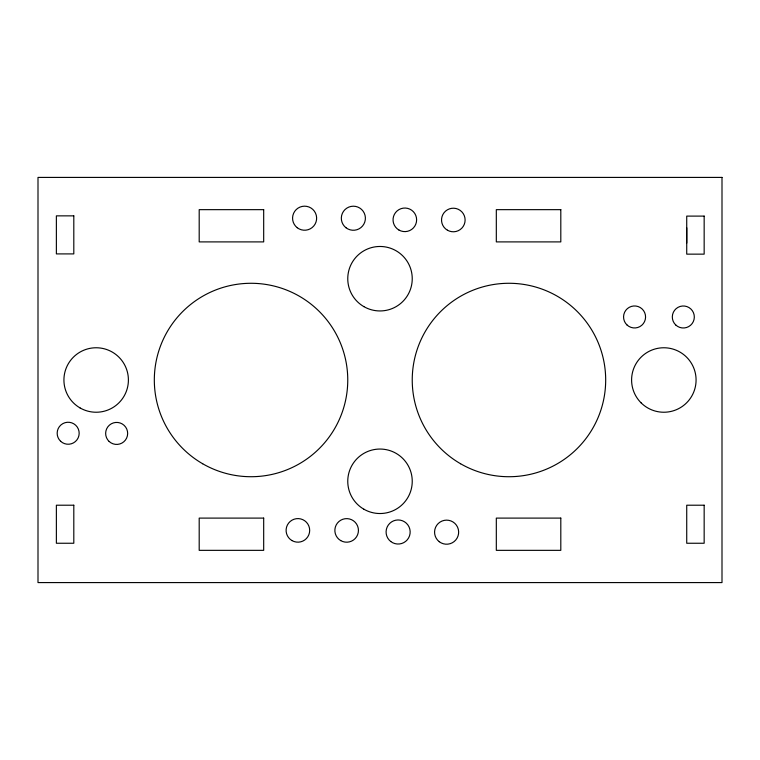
<?xml version="1.0" encoding="UTF-8"?>
<svg xmlns="http://www.w3.org/2000/svg" width="760" height="760" viewBox="0 0 760 760"><rect width="100%" height="100%" fill="white"/><g stroke="black" fill="none" stroke-linecap="round" stroke-linejoin="round"><path stroke-width="1.14" d="M686.745 227.791L686.745 243.105M722 177.412L38 177.412L38 582.587L722 582.587L722 177.412M263.682 209.655L199.196 209.655L199.196 241.898L263.682 241.898L263.682 209.655M560.804 209.655L496.318 209.655L496.318 241.898L560.804 241.898L560.804 209.655M73.805 215.859L56.373 215.859L56.373 253.906L73.805 253.906L73.805 215.859M704.159 216.106L686.726 216.106L686.726 254.144L704.159 254.144L704.159 216.106M73.805 505.21L56.373 505.21L56.373 543.248L73.805 543.248L73.805 505.21M704.159 505.21L686.726 505.21L686.726 543.248L704.159 543.248L704.159 505.21M263.682 518.101L199.196 518.101L199.196 550.344L263.682 550.344L263.682 518.101M560.804 518.101L496.318 518.101L496.318 550.344L560.804 550.344L560.804 518.101M340.755 540.616A11.78 11.78 0 0 0 358.435 530.413A11.78 11.78 0 0 0 340.755 520.211A11.78 11.78 0 0 0 340.755 540.616M292.001 540.588A11.78 11.78 0 0 0 309.681 530.385A11.78 11.78 0 0 0 292.001 520.172A11.78 11.78 0 0 0 292.001 540.588M202.682 463.762A96.719 96.719 0 0 0 347.757 380A96.719 96.719 0 0 0 202.682 296.238A96.719 96.719 0 0 0 202.682 463.762M390.783 541.538A12.037 12.037 0 0 0 410.058 533.586A12.037 12.037 0 0 0 393.528 520.875A12.037 12.037 0 0 0 390.783 541.538M363.878 509.209A32.243 32.243 0 0 0 412.243 481.289A32.243 32.243 0 0 0 363.878 453.368A32.243 32.243 0 0 0 363.878 509.209M641.041 402.8A32.243 32.243 0 0 0 694.982 388.341A32.243 32.243 0 0 0 655.49 348.859A32.243 32.243 0 0 0 641.041 402.8M460.598 463.762A96.719 96.719 0 0 0 605.682 380A96.719 96.719 0 0 0 460.598 296.238A96.719 96.719 0 0 0 460.598 463.762M297.264 227.743A12.037 12.037 0 0 0 316.53 219.792A12.037 12.037 0 0 0 300.01 207.081A12.037 12.037 0 0 0 297.264 227.743M346.019 227.772A12.037 12.037 0 0 0 365.294 219.82A12.037 12.037 0 0 0 348.773 207.109A12.037 12.037 0 0 0 346.019 227.772M398.943 230.033A11.78 11.78 0 0 0 416.623 219.82A11.78 11.78 0 0 0 398.943 209.618A11.78 11.78 0 0 0 398.943 230.033M439.27 541.718A12.037 12.037 0 0 0 458.546 533.767A12.037 12.037 0 0 0 442.016 521.047A12.037 12.037 0 0 0 439.27 541.718M627.047 325.005A11.01 11.01 0 0 0 645.288 319.447A11.01 11.01 0 0 0 631.361 306.432A11.01 11.01 0 0 0 627.047 325.005M80.037 407.92A32.243 32.243 0 0 0 128.402 380A32.243 32.243 0 0 0 80.037 352.079A32.243 32.243 0 0 0 80.037 407.92M363.878 306.631A32.243 32.243 0 0 0 412.243 278.711A32.243 32.243 0 0 0 363.878 250.791A32.243 32.243 0 0 0 363.878 306.631M60.648 441.284A11.01 11.01 0 0 0 78.888 435.736A11.01 11.01 0 0 0 64.961 422.721A11.01 11.01 0 0 0 60.648 441.284M675.801 325.033A11.01 11.01 0 0 0 694.042 319.476A11.01 11.01 0 0 0 680.114 306.46A11.01 11.01 0 0 0 675.801 325.033M109.136 441.465A11.01 11.01 0 0 0 127.376 435.908A11.01 11.01 0 0 0 113.449 422.892A11.01 11.01 0 0 0 109.136 441.465M447.431 230.204A11.78 11.78 0 0 0 465.11 220.001A11.78 11.78 0 0 0 447.431 209.788A11.78 11.78 0 0 0 447.431 230.204"/></g></svg>
